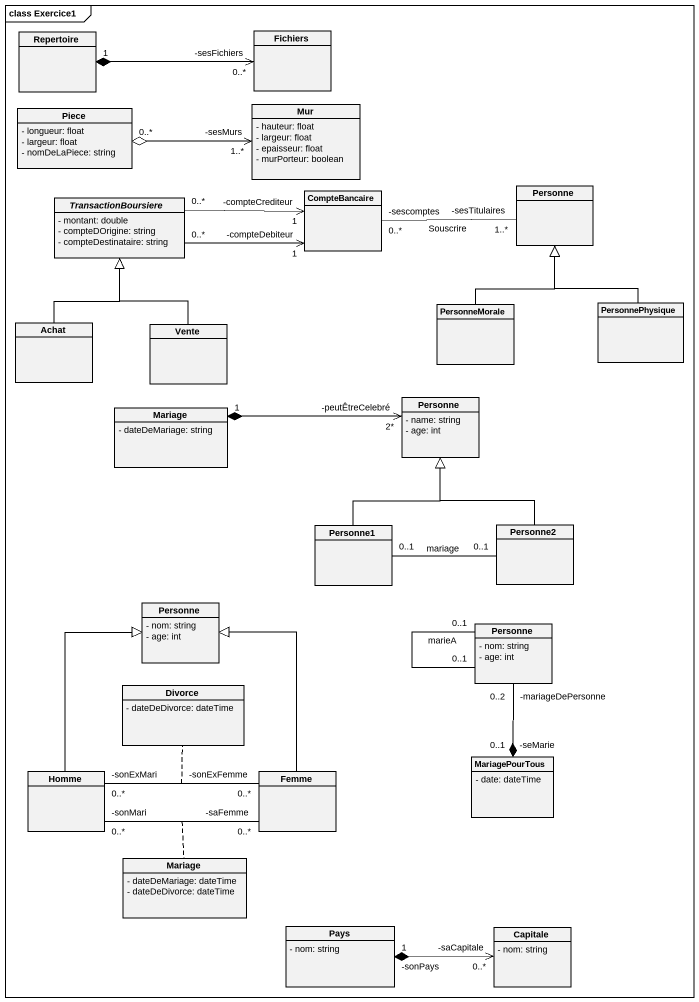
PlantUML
@startuml
mainframe class Exercice1
hide circle
hide empty members
skinparam classAttributeIconSize 0
class Repertoire
class Fichiers
class Piece {
  - longueur: float
  - largeur: float
  - nomDeLaPiece: string
}
class Mur {
  - hauteur: float
  - largeur: float
  - epaisseur: float
  - murPorteur: boolean
}
class Personne
abstract class TransactionBoursiere {
  - montant: double
  - compteDOrigine: string
  - compteDestinataire: string
}
class CompteBancaire
class PersonneMorale
class PersonnePhysique
class Achat
class Vente
class Mariage {
  - dateDeMariage: string
}
class "Personne" as Personne_2 {
  - name: string
  - age: int
}
class Personne1
class Personne2
class "Personne" as Personne_3 {
  - nom: string
  - age: int
}
class "Personne" as Personne_4 {
  - nom: string
  - age: int
}
class Divorce {
  - dateDeDivorce: dateTime
}
class MariagePourTous {
  - date: dateTime
}
class Homme
class Femme
class "Mariage" as Mariage_2 {
  - dateDeMariage: dateTime
  - dateDeDivorce: dateTime
}
class Pays {
  - nom: string
}
class Capitale {
  - nom: string
}
Fichiers "-sesFichiers\n0..*" <-left-* "1" Repertoire
Mur "-sesMurs\n1..*" <-left-o "0..*" Piece
Personne "-sesTitulaires\n1..*" -left- "-sescomptes\n0..*" CompteBancaire : Souscrire
TransactionBoursiere "0..*" -right-> "-compteCrediteur\n1" CompteBancaire
CompteBancaire "-compteDebiteur\n1" <-left- "0..*" TransactionBoursiere
PersonneMorale -up-|> Personne
PersonnePhysique -up-|> Personne
Achat -up-|> TransactionBoursiere
Vente -up-|> TransactionBoursiere
Personne_2 "-peutÊtreCelebré\n2*" <-left-* "1" Mariage
Personne1 -up-|> Personne_2
Personne1 "0..1" -right- "0..1" Personne2 : mariage
Personne2 -up-|> Personne_2
Personne_4 "0..1" -- "0..1" Personne_4 : marieA
Personne_4 "-mariageDePersonne\n0..2" --* "-seMarie\n0..1" MariagePourTous
Homme -up-|> Personne_3
Homme "-sonMari\n0..*" -right- "-saFemme\n0..*" Femme
(Homme, Femme) .. Mariage_2
Homme "-sonExMari\n0..*" -right- "-sonExFemme\n0..*" Femme
(Homme, Femme) .. Divorce
Femme -up-|> Personne_3
Capitale "-saCapitale\n0..*" <-left-* "-sonPays\n1" Pays
@enduml
